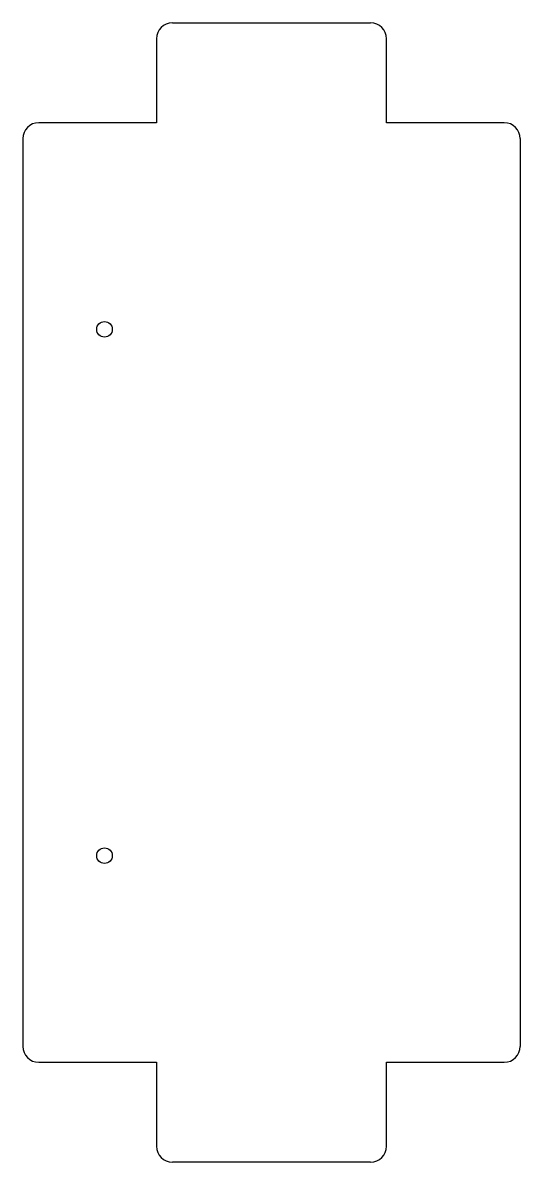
# Model space of a CAD drawing. Header units: millimetres. Extents: x -78 to 78, y -179 to 179.
import ezdxf

# ---------------------------------------------------------------- set-up
doc = ezdxf.new("R2010")
doc.units = ezdxf.units.MM

msp = doc.modelspace()

# ---------------------------------------------------------------- linework, layer by layer
at = {"color": 7, "linetype": 'Continuous', "lineweight": 25}
for p, q in [((-31.2, 179.24), (31.2, 179.24)), ((-36.2, 174.24), (-36.2, 147.8)), ((36.2, 147.8), (36.2, 174.24)), ((-36.2, 147.8), (-73.28, 147.8)), ((73.28, 147.8), (36.2, 147.8)), ((-78.28, 142.8), (-78.28, -142.8)), ((78.28, 142.8), (78.28, -142.8)), ((-73.28, -147.8), (-36.2, -147.8)), ((-36.2, -147.8), (-36.2, -174.24)), ((36.2, -147.8), (73.28, -147.8)), ((36.2, -174.24), (36.2, -147.8)), ((31.2, -179.24), (-31.2, -179.24))]:
    msp.add_line(p, q, dxfattribs=at)
for centre in [(-52.56, 82.8), (-52.56, -82.8)]:
    msp.add_circle(centre, 2.45, dxfattribs=at)
for centre, start, end in [((-31.2, 174.24), 90, 180), ((31.2, 174.24), 0, 90), ((-73.28, 142.8), 90, 180), ((73.28, 142.8), 0, 90), ((-73.28, -142.8), 180, 270), ((73.28, -142.8), 270, 0), ((-31.2, -174.24), 180, 270), ((31.2, -174.24), 270, 0)]:
    msp.add_arc(centre, 5, start, end, dxfattribs=at)

doc.saveas('drawing.dxf')
